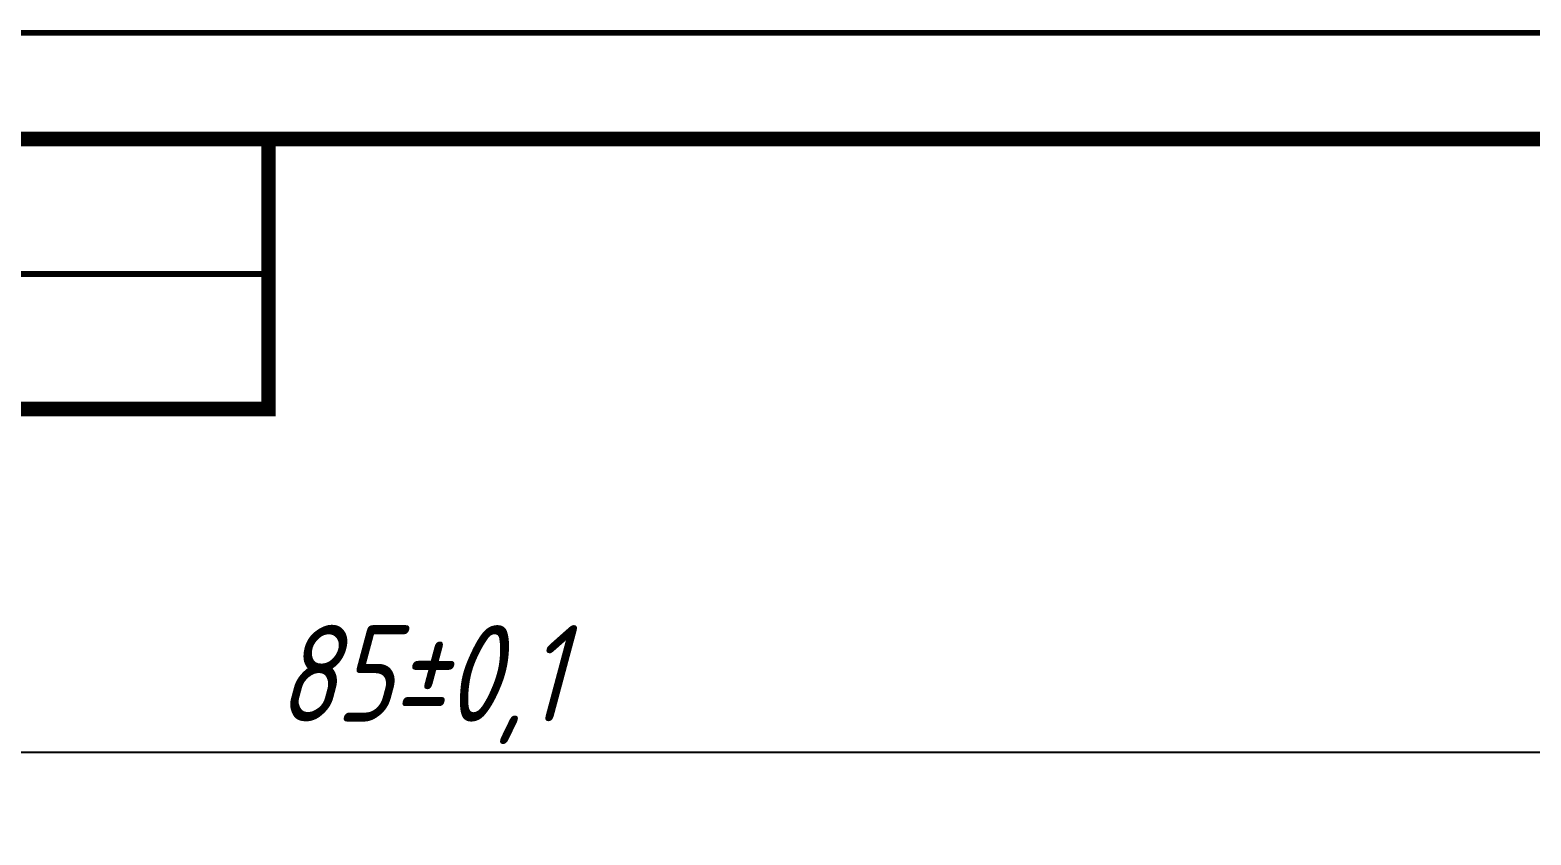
# Paper-space layout 'Лист1' of a CAD drawing. Header units: millimetres. Extents: x 0 to 594, y 0 to 420.
# Drawn here: x 144.8 to 222.6, y 378.6 to 420.3 of the extents above; entities that cross this region are included whole.
import ezdxf

# ---------------------------------------------------------------- set-up
doc = ezdxf.new("R2010")
doc.units = ezdxf.units.MM
doc.layers.add('Sheet', color=7, linetype='Continuous', lineweight=50)
doc.styles.get("Standard").update_dxf_attribs({"font": 'arial.ttf'})
doc.dimstyles.new('ISO-25', dxfattribs={"dimtxt": 2.5, "dimasz": 2.5, "dimexe": 1.25, "dimexo": 0.625, "dimtad": 1, "dimtxsty": 'Standard', "dimcen": 2.5, "dimadec": 0, "dimazin": 0, "dimtfac": 1, "dimtmove": 0, "dimatfit": 3, "dimfxl": 1, "dimarcsym": 0})

# ---------------------------------------------------------------- blocks, each defined once
blk = doc.blocks.new('*D191')
at = {"color": 0, "lineweight": -2, "transparency": 16777216}
for p, q in [((80.094, 358.001), (80.094, 384.114)), ((249.914, 358.001), (249.914, 384.114)), ((82.594, 382.864), (247.414, 382.864))]:
    blk.add_line(p, q, dxfattribs=at)
at = {"color": 0, "transparency": 16777216}
for points in [[(82.594, 383.281), (82.594, 382.448), (80.094, 382.864)], [(247.414, 383.281), (247.414, 382.448), (249.914, 382.864)]]:
    blk.add_solid(points, dxfattribs=at)
at = {"layer": 'Defpoints', "color": 0, "transparency": 16777216}
for p in [(249.914, 382.864), (80.094, 357.376), (249.914, 357.376)]:
    blk.add_point(p, dxfattribs=at)
at = {"color": 0, "transparency": 16777216, "insert": (165.004, 386.364), "char_height": 2.5, "width": 16.1, "attachment_point": 5}
blk.add_mtext('{\\fGOST type A|b0|i1|c204|p34;\\H2x;85±0,1}', dxfattribs=at)

psp = doc.layouts.new('Лист1')

# ---------------------------------------------------------------- linework, layer by layer
at = {"layer": 'Sheet'}
for points, const_width in [([(0.15, 420.15), (594.15, 420.15), (594.15, 0.15), (0.15, 0.15), (0.15, 420.15)], 0.3), ([(19.651, 150.65), (8.151, 150.65), (8.151, 5.15), (588.151, 5.15), (588.151, 414.65), (19.651, 414.649), (19.651, 171.65)], 0.749), ([(19.651, 400.649), (157.151, 400.649), (157.151, 414.649)], 0.749), ([(157.151, 407.649), (104.151, 407.649)], 0.3)]:
    psp.add_lwpolyline(points, dxfattribs=dict(at, const_width=const_width))

# ---------------------------------------------------------------- dimensions: what is measured, and where the dimension line sits
dim = psp.add_linear_dim(base=(249.914, 382.864), p1=(80.094, 357.376), p2=(249.914, 357.376), text='{\\fGOST type A|b0|i1|c204|p34;\\H2x;85±0,1}', dimstyle='ISO-25')
dim.commit()
dim.dimension.update_dxf_attribs({"geometry": '*D191', "text_midpoint": (165.004, 382.864), "dimtype": 160})

doc.saveas('drawing.dxf')
